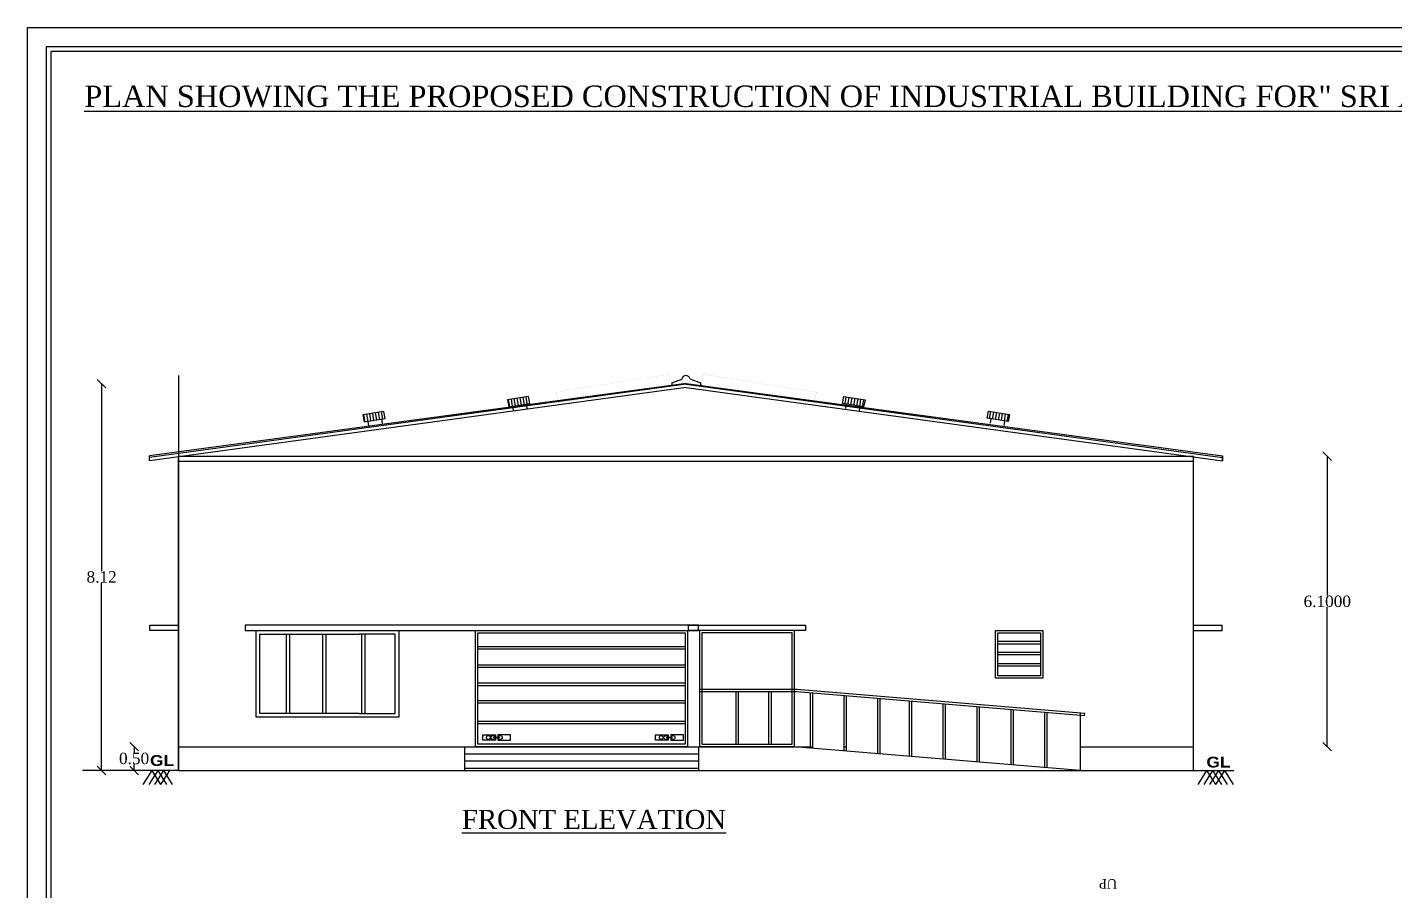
# Model space of a CAD drawing. Header units: metres. Extents: x 10791 to 15749, y -2675 to -2476.
# Drawn here: x 15626.57 to 15655.31, y -2616.82 to -2598.69 of the extents above; entities that cross this region are included whole.
import ezdxf
from ezdxf.enums import TextEntityAlignment as Align

# ---------------------------------------------------------------- set-up
doc = ezdxf.new("R2010")
doc.units = ezdxf.units.M
doc.header["$LTSCALE"] = 0.5
doc.header["$MEASUREMENT"] = 0
doc.header["$PDMODE"] = 35
for name, color, linetype in [('BLK_1_FLR_0_REGULAR_ROOM_1', 117, 'Continuous'), ('FLOOR-GROUND', 7, 'Continuous'), ('FLOOR-TERRACE', 7, 'Continuous')]:
    doc.layers.add(name, color=color, linetype=linetype)
doc.styles.add('Isa-', font='times.ttf')
doc.styles.get("Standard").update_dxf_attribs({"font": ''})
doc.styles.add('STYLE2', font='times.ttf')
doc.styles.get('Standard').set_extended_font_data('Arial Black')
doc.dimstyles.get("Standard").update_dxf_attribs({"dimtxt": 0.23, "dimasz": 0.18, "dimexe": 0.18, "dimexo": 0.0625, "dimgap": 0.09, "dimtad": 0, "dimtih": 1, "dimtoh": 1, "dimzin": 0, "dimdsep": 46, "dimtxsty": 'Standard', "dimblk": 'OBLIQUE', "dimcen": 0.09, "dimse1": 1, "dimse2": 1, "dimclrd": 1, "dimclrt": 3, "dimadec": 0, "dimazin": 0, "dimtfac": 1, "dimtofl": 0, "dimtmove": 0, "dimatfit": 3, "dimfxl": 0, "dimtolj": 1, "dimtzin": 0, "dimarcsym": 0})

# ---------------------------------------------------------------- blocks, each defined once
blk = doc.blocks.new('_Oblique')
at = {"color": 0, "linetype": 'ByBlock', "lineweight": -2}
blk.add_line((-0.5, -0.5), (0.5, 0.5), dxfattribs=at)
blk = doc.blocks.new('*D166')
at = {"color": 1, "lineweight": -2, "ltscale": 2}
for p, q in [((15628.132, -2606.176), (15628.132, -2610.116)), ((15628.132, -2614.3), (15628.132, -2610.36))]:
    blk.add_line(p, q, dxfattribs=at)
at = {"layer": 'Defpoints', "color": 0, "lineweight": 25, "ltscale": 2}
for p in [(15640.42, -2606.176), (15628.132, -2614.3), (15640.42, -2614.3)]:
    blk.add_point(p, dxfattribs=at)
at = {"color": 1, "lineweight": -2, "ltscale": 2, "xscale": 0.18, "yscale": 0.18, "zscale": 0.18}
for p, rotation in [((15628.132, -2606.176), 90), ((15628.132, -2614.3), 270)]:
    blk.add_blockref('_Oblique', p, dxfattribs=dict(at, rotation=rotation))
at = {"color": 3, "lineweight": 25, "ltscale": 2, "insert": (15628.132, -2610.238), "char_height": 0.24, "attachment_point": 5, "style": 'STYLE2'}
blk.add_mtext('\\A1;8.12', dxfattribs=at)
blk = doc.blocks.new('*D167')
at = {"color": 1, "lineweight": -2, "ltscale": 2}
for p, q in [((15628.815, -2613.8), (15628.815, -2613.928)), ((15628.815, -2614.3), (15628.815, -2614.173))]:
    blk.add_line(p, q, dxfattribs=at)
at = {"layer": 'Defpoints', "color": 0, "lineweight": 25, "ltscale": 2}
for p in [(15628.815, -2613.8), (15630.744, -2613.8), (15630.744, -2614.3)]:
    blk.add_point(p, dxfattribs=at)
at = {"color": 1, "lineweight": -2, "ltscale": 2, "xscale": 0.18, "yscale": 0.18, "zscale": 0.18}
for p, rotation in [((15628.815, -2613.8), 90), ((15628.815, -2614.3), 270)]:
    blk.add_blockref('_Oblique', p, dxfattribs=dict(at, rotation=rotation))
at = {"color": 3, "lineweight": 25, "ltscale": 2, "insert": (15628.815, -2614.05), "char_height": 0.24, "attachment_point": 5, "style": 'STYLE2'}
blk.add_mtext('\\A1;0.50', dxfattribs=at)
blk = doc.blocks.new('*D194')
at = {"layer": 'BLK_1_FLR_0_REGULAR_ROOM_1', "color": 4, "lineweight": -2, "ltscale": 2}
for p, q in [((15653.896, -2607.7), (15653.896, -2610.628)), ((15653.896, -2613.8), (15653.896, -2610.873))]:
    blk.add_line(p, q, dxfattribs=at)
at = {"layer": 'Defpoints', "color": 0, "lineweight": 25, "ltscale": 2}
for p in [(15653.896, -2607.7), (15653.896, -2607.7), (15653.896, -2613.8)]:
    blk.add_point(p, dxfattribs=at)
at = {"layer": 'BLK_1_FLR_0_REGULAR_ROOM_1', "color": 4, "lineweight": -2, "ltscale": 2, "xscale": 0.18, "yscale": 0.18, "zscale": 0.18}
for p, rotation in [((15653.896, -2607.7), 90), ((15653.896, -2613.8), 270)]:
    blk.add_blockref('_Oblique', p, dxfattribs=dict(at, rotation=rotation))
at = {"layer": 'BLK_1_FLR_0_REGULAR_ROOM_1', "color": 4, "lineweight": 25, "ltscale": 2, "insert": (15653.896, -2610.75), "char_height": 0.24, "attachment_point": 5, "style": 'STYLE2'}
blk.add_mtext('\\A1;6.1000', dxfattribs=at)

msp = doc.modelspace()

# ---------------------------------------------------------------- hatches: boundary and pattern name
at = {"lineweight": 25, "ltscale": 2}
h = msp.add_hatch(dxfattribs=at)
h.set_pattern_fill('ANSI31', color=256, scale=0.5, angle=35, style=0)
h.set_pattern_definition([(100, (30195.51558, -156.6608), (0.06155048456, 0.0108530111), [])])
h.paths.add_polyline_path([(15637.13483, -2606.59407), (15637.10559, -2606.44695), (15636.66074, -2606.51714), (15636.68998, -2606.66426)])
h = msp.add_hatch(dxfattribs=at)
h.set_pattern_fill('ANSI31', color=256, scale=0.5, angle=35, style=0)
h.set_pattern_definition([(80, (1085.32414, -156.6608), (-0.06155048456, 0.0108530111), [])])
h.paths.add_polyline_path([(15644.14975, -2606.66426), (15644.17898, -2606.51714), (15643.73413, -2606.44695), (15643.7049, -2606.59407)])
h = msp.add_hatch(dxfattribs=at)
h.set_pattern_fill('ANSI31', color=256, scale=0.5, angle=35, style=0)
h.set_pattern_definition([(100, (30192.476504, -156.977005), (0.06155048456, 0.0108530111), [])])
h.paths.add_polyline_path([(15634.09575, -2606.91027), (15634.06652, -2606.76315), (15633.62167, -2606.83334), (15633.6509, -2606.98047)])
h = msp.add_hatch(dxfattribs=at)
h.set_pattern_fill('ANSI31', color=256, scale=0.5, angle=35, style=0)
h.set_pattern_definition([(80, (1088.36414, -156.9701), (-0.06155048456, 0.0108530111), [])])
h.paths.add_polyline_path([(15647.18975, -2606.97356), (15647.21898, -2606.82643), (15646.77413, -2606.75624), (15646.7449, -2606.90337)])

# ---------------------------------------------------------------- linework, layer by layer
at = {"color": 7, "lineweight": 25, "ltscale": 2}
for p, q in [((15640.41986, -2606.17555), (15629.13559, -2607.69479)), ((15640.41986, -2606.18613), (15629.13559, -2607.72538)), ((15640.41986, -2606.2575), (15629.13559, -2607.79675)), ((15640.41986, -2606.17555), (15651.69559, -2607.69479)), ((15640.41986, -2606.18613), (15651.69559, -2607.72538)), ((15640.41986, -2606.2575), (15651.69559, -2607.79675)), ((15629.13559, -2607.79675), (15629.13559, -2607.69479)), ((15629.74559, -2614.3005), (15629.74559, -2607.7005)), ((15651.08559, -2614.3005), (15651.08559, -2607.7005)), ((15651.69559, -2607.79675), (15651.69559, -2607.69479)), ((15651.69559, -2607.69479), (15651.69559, -2607.79675)), ((15651.08559, -2611.3605), (15651.68559, -2611.3605)), ((15629.74559, -2613.8005), (15643.07405, -2613.8005)), ((15629.74559, -2613.8005), (15643.07405, -2613.8005)), ((15643.73116, -2613.8005), (15643.78116, -2613.8005)), ((15643.73116, -2613.8005), (15643.78116, -2613.8005)), ((15648.69931, -2613.8005), (15651.08559, -2613.8005)), ((15648.69931, -2613.8005), (15651.08559, -2613.8005)), ((15629.74559, -2614.3005), (15627.72791, -2614.3005)), ((15629.74559, -2614.3005), (15651.08559, -2614.3005)), ((15651.08559, -2614.3005), (15651.92935, -2614.3005))]:
    msp.add_line(p, q, dxfattribs=at)
at = {"color": 1, "lineweight": 25}
for p, q in [((15640.11889, -2606.15639), (15640.32623, -2606.07881)), ((15640.50417, -2606.07571), (15640.71873, -2606.15599))]:
    msp.add_line(p, q, dxfattribs=at)
at = {"color": 1, "lineweight": 25, "ltscale": 2}
for p, q in [((15640.11889, -2606.1564), (15640.11906, -2606.21901)), ((15640.71873, -2606.156), (15640.71873, -2606.22209))]:
    msp.add_line(p, q, dxfattribs=at)
at = {"lineweight": 25, "ltscale": 2}
for p, q in [((15636.76819, -2606.65192), (15636.78268, -2606.74259)), ((15637.05661, -2606.60641), (15637.07074, -2606.69714)), ((15643.78311, -2606.60641), (15643.76898, -2606.69714)), ((15644.07153, -2606.65192), (15644.05704, -2606.74259)), ((15633.72911, -2606.96813), (15633.74361, -2607.05879)), ((15634.01754, -2606.92261), (15634.03167, -2607.01334)), ((15646.82311, -2606.91571), (15646.80898, -2607.00643)), ((15647.11153, -2606.96122), (15647.09704, -2607.05189)), ((15646.96917, -2611.58781), (15647.86917, -2611.58781)), ((15646.96917, -2611.63781), (15647.86917, -2611.63781)), ((15646.96917, -2611.81616), (15647.86917, -2611.81616)), ((15646.96917, -2611.86616), (15647.86917, -2611.86616)), ((15646.96917, -2612.05031), (15647.86917, -2612.05031)), ((15646.96917, -2612.10031), (15647.86917, -2612.10031))]:
    msp.add_line(p, q, dxfattribs=at)
at = {"lineweight": 25}
for p, q in [((15629.74559, -2607.7005), (15651.08559, -2607.7005)), ((15629.74559, -2607.8005), (15651.08559, -2607.8005))]:
    msp.add_line(p, q, dxfattribs=at)
at = {"color": 3}
msp.add_line((15629.14559, -2611.3605), (15629.14559, -2611.2505), dxfattribs=at)
at = {"color": 7, "lineweight": 25, "ltscale": 0.25}
for p, q in [((15629.14559, -2611.3605), (15629.14559, -2611.2505)), ((15629.14559, -2611.2505), (15629.74559, -2611.2505)), ((15629.74559, -2611.3605), (15629.14559, -2611.3605)), ((15651.08559, -2611.2505), (15651.68559, -2611.2505)), ((15651.68559, -2611.3605), (15651.68559, -2611.2505))]:
    msp.add_line(p, q, dxfattribs=at)
at = {"color": 103, "lineweight": 25, "ltscale": 0.25}
for p, q in [((15631.46114, -2611.4405), (15633.54935, -2611.4405)), ((15631.46114, -2613.1005), (15631.46114, -2611.4405)), ((15632.01031, -2611.4405), (15632.01031, -2613.1005)), ((15632.08031, -2611.4405), (15632.08031, -2613.1005)), ((15632.77509, -2611.4405), (15632.77509, -2613.1005)), ((15632.84509, -2611.4405), (15632.84509, -2613.1005)), ((15634.30114, -2611.4405), (15633.54935, -2611.4405)), ((15633.59654, -2611.4405), (15633.59654, -2613.1005)), ((15633.66654, -2611.4405), (15633.66654, -2613.1005)), ((15634.30114, -2613.1005), (15634.30114, -2611.4405)), ((15633.54935, -2613.1005), (15631.46114, -2613.1005)), ((15633.54935, -2613.1005), (15634.30114, -2613.1005))]:
    msp.add_line(p, q, dxfattribs=at)
at = {"color": 4, "lineweight": 25, "ltscale": 2}
for p, q in [((15636.0404, -2611.69859), (15640.4004, -2611.69859)), ((15636.0404, -2611.74859), (15640.4004, -2611.74859)), ((15636.0404, -2612.07856), (15640.4004, -2612.07856)), ((15636.0404, -2612.12856), (15640.4004, -2612.12856)), ((15636.0404, -2612.4628), (15640.4004, -2612.4628)), ((15636.0404, -2612.5128), (15640.4004, -2612.5128)), ((15642.74922, -2612.6005), (15640.69931, -2612.6005)), ((15648.79896, -2613.10464), (15642.74922, -2612.6005)), ((15636.0404, -2612.8329), (15640.4004, -2612.8329)), ((15636.0404, -2612.8829), (15640.4004, -2612.8829)), ((15642.74714, -2612.6505), (15640.69931, -2612.6505)), ((15641.46497, -2612.6505), (15641.46497, -2613.7505)), ((15641.51497, -2612.6505), (15641.51497, -2613.7505)), ((15642.15391, -2612.6505), (15642.15391, -2613.7505)), ((15642.20391, -2612.6505), (15642.20391, -2613.7505)), ((15648.79481, -2613.15447), (15642.74714, -2612.6505)), ((15643.02405, -2612.67357), (15643.02405, -2613.82756)), ((15643.07405, -2612.67774), (15643.07405, -2613.83172)), ((15643.73116, -2612.7325), (15643.73116, -2613.88648)), ((15643.78116, -2612.73666), (15643.78116, -2613.89065)), ((15644.44319, -2612.79183), (15644.44319, -2613.94582)), ((15644.49319, -2612.796), (15644.49319, -2613.94999)), ((15645.10521, -2612.847), (15645.10521, -2614.00099)), ((15645.15521, -2612.85117), (15645.15521, -2614.00515)), ((15645.81723, -2612.90634), (15645.81723, -2614.06032)), ((15645.86723, -2612.9105), (15645.86723, -2614.06449)), ((15646.52925, -2612.96567), (15646.52925, -2614.11966)), ((15646.57925, -2612.96984), (15646.57925, -2614.12382)), ((15647.24127, -2613.02501), (15647.24127, -2614.17899)), ((15647.29127, -2613.02917), (15647.29127, -2614.18316)), ((15647.95329, -2613.08434), (15647.95329, -2614.23833)), ((15648.00329, -2613.08851), (15648.00329, -2614.24249)), ((15648.69931, -2613.09634), (15648.69931, -2614.3005)), ((15648.79481, -2613.15447), (15648.79896, -2613.10464)), ((15636.0404, -2613.26246), (15640.4004, -2613.26246)), ((15636.0404, -2613.31246), (15640.4004, -2613.31246)), ((15635.7604, -2613.8005), (15635.7604, -2614.3005)), ((15635.7604, -2613.9505), (15640.6804, -2613.9505)), ((15640.6804, -2613.8005), (15640.6804, -2614.3005)), ((15642.69931, -2613.8005), (15640.69931, -2613.8005)), ((15648.69931, -2614.3005), (15642.69931, -2613.8005)), ((15635.7604, -2614.1005), (15640.6804, -2614.1005)), ((15635.7604, -2614.2505), (15640.6804, -2614.2505))]:
    msp.add_line(p, q, dxfattribs=at)
at = {"color": 3, "lineweight": 25}
for p, q in [((15629.18665, -2614.3005), (15629.00144, -2614.59695)), ((15629.31258, -2614.3005), (15629.12737, -2614.59695)), ((15629.18665, -2614.3005), (15629.37186, -2614.59695)), ((15629.43244, -2614.3005), (15629.24724, -2614.59695)), ((15629.31258, -2614.3005), (15629.49779, -2614.59695)), ((15629.55837, -2614.3005), (15629.37316, -2614.59695)), ((15629.43244, -2614.3005), (15629.61765, -2614.59695)), ((15651.3607, -2614.3005), (15651.17549, -2614.59695)), ((15651.48663, -2614.3005), (15651.30142, -2614.59695)), ((15651.3607, -2614.3005), (15651.54591, -2614.59695)), ((15651.60649, -2614.3005), (15651.42128, -2614.59695)), ((15651.48663, -2614.3005), (15651.67184, -2614.59695)), ((15651.73242, -2614.3005), (15651.54721, -2614.59695)), ((15651.60649, -2614.3005), (15651.7917, -2614.59695)), ((15651.73242, -2614.3005), (15651.91763, -2614.59695))]:
    msp.add_line(p, q, dxfattribs=at)
at = {"lineweight": 25, "ltscale": 2}
for points in [[(15626.57095, -2598.69269), (15749.45461, -2598.69269), (15749.45461, -2675.04426), (15626.57095, -2675.04426)], [(15626.97095, -2599.09269), (15749.05461, -2599.09269), (15749.05461, -2674.64426), (15626.97095, -2674.64426)], [(15627.07095, -2599.19269), (15748.95461, -2599.19269), (15748.95461, -2674.54426), (15627.07095, -2674.54426)], [(15647.91917, -2611.3605), (15647.91917, -2612.3605), (15646.91917, -2612.3605), (15646.91917, -2611.3605)], [(15647.86917, -2611.4105), (15647.86917, -2612.3105), (15646.96917, -2612.3105), (15646.96917, -2611.4105)]]:
    msp.add_lwpolyline(points, close=True, dxfattribs=at)
at = {"lineweight": 25, "ltscale": 0.25}
for points in [[(15637.10559, -2606.44695), (15636.66074, -2606.51714), (15636.68998, -2606.66426), (15637.13483, -2606.59407)], [(15643.73413, -2606.44695), (15644.17898, -2606.51714), (15644.14975, -2606.66426), (15643.7049, -2606.59407)], [(15634.06652, -2606.76315), (15633.62167, -2606.83334), (15633.6509, -2606.98047), (15634.09575, -2606.91027)], [(15646.77413, -2606.75624), (15647.21898, -2606.82643), (15647.18975, -2606.97356), (15646.7449, -2606.90337)]]:
    msp.add_lwpolyline(points, close=True, dxfattribs=at)
at = {"color": 4, "lineweight": 25, "ltscale": 2}
for points in [[(15631.15114, -2611.3605), (15640.6804, -2611.3605), (15640.6804, -2611.2505), (15631.15114, -2611.2505)], [(15635.9904, -2611.3605), (15640.4504, -2611.3605), (15640.4504, -2613.8005), (15635.9904, -2613.8005)], [(15636.0404, -2611.4105), (15640.4004, -2611.4105), (15640.4004, -2613.7505), (15636.0404, -2613.7505)], [(15640.69931, -2611.3605), (15640.46931, -2611.3605), (15640.46931, -2611.2505), (15642.69931, -2611.2505), (15642.92931, -2611.2505), (15642.92931, -2611.3605)], [(15642.69931, -2611.3605), (15640.69931, -2611.3605), (15640.69931, -2613.8005), (15642.69931, -2613.8005)], [(15642.64931, -2611.4105), (15640.74931, -2611.4105), (15640.74931, -2613.7505), (15642.64931, -2613.7505)]]:
    msp.add_lwpolyline(points, close=True, dxfattribs=at)
at = {"color": 103, "lineweight": 25, "ltscale": 0.25}
msp.add_lwpolyline([(15631.38114, -2613.1805), (15631.38114, -2611.3605), (15634.38114, -2611.3605), (15634.38114, -2613.1805)], close=True, dxfattribs=at)
at = {"color": 6, "lineweight": 25, "ltscale": 0.25}
for points in [[(15636.14422, -2613.55382), (15636.40835, -2613.55382), (15636.40835, -2613.66423), (15636.14422, -2613.66423)], [(15636.37972, -2613.60341), (15636.48849, -2613.60341), (15636.48849, -2613.61585), (15636.37972, -2613.61585)], [(15636.72816, -2613.55382), (15636.46403, -2613.55382), (15636.46403, -2613.66423), (15636.72816, -2613.66423)], [(15639.77688, -2613.55216), (15640.04101, -2613.55216), (15640.04101, -2613.66258), (15639.77688, -2613.66258)], [(15640.01238, -2613.60176), (15640.12115, -2613.60176), (15640.12115, -2613.61419), (15640.01238, -2613.61419)], [(15640.36083, -2613.55216), (15640.0967, -2613.55216), (15640.0967, -2613.66258), (15640.36083, -2613.66258)]]:
    msp.add_lwpolyline(points, close=True, dxfattribs=at)
for centre in [(15636.26225, -2613.60914), (15636.35786, -2613.60914), (15636.51452, -2613.60914), (15639.89492, -2613.60749), (15639.99052, -2613.60749), (15640.14719, -2613.60749)]:
    msp.add_circle(centre, 0.0398, dxfattribs=at)
at = {"color": 1, "lineweight": 25, "ltscale": 2}
msp.add_arc((15640.41559, -2606.09973), 0.09178, 15.174138, 166.824244, dxfattribs=at)
at = {"layer": 'FLOOR-GROUND', "color": 233, "lineweight": 25, "ltscale": 2}
msp.add_line((15629.74559, -2606.00796), (15629.74559, -2614.3005), dxfattribs=at)
at = {"layer": 'FLOOR-GROUND', "color": 151, "lineweight": 25, "ltscale": 2}
msp.add_line((15629.74559, -2614.3005), (15629.74559, -2607.7005), dxfattribs=at)
at = {"layer": 'FLOOR-GROUND', "color": 210, "lineweight": 25, "ltscale": 2}
msp.add_line((15629.74559, -2613.8005), (15629.74559, -2607.8005), dxfattribs=at)
at = {"layer": 'FLOOR-GROUND', "color": 81, "lineweight": 25, "ltscale": 2}
msp.add_line((15629.74559, -2613.8005), (15629.74559, -2611.3605), dxfattribs=at)
at = {"layer": 'FLOOR-TERRACE', "color": 95, "lineweight": 25, "ltscale": 2, "const_width": 0.001}
for points in [[(15640.10203, -2606.2057), (15640.05665, -2605.97878), (15637.68482, -2606.35528), (15637.72951, -2606.58006)], [(15640.73821, -2606.20578), (15640.78359, -2605.97886), (15643.1549, -2606.35528), (15643.11021, -2606.58006)]]:
    msp.add_lwpolyline(points, close=True, dxfattribs=at)

# ---------------------------------------------------------------- texts
at = {"color": 3, "style": 'Isa-'}
msp.add_text('%%UPLAN SHOWING THE PROPOSED CONSTRUCTION OF INDUSTRIAL BUILDING FOR" SRI ANNAMALAIYAR AGRO SERVICE" ', height=0.45, dxfattribs=at).set_placement((15627.76828, -2600.36458))
at = {"color": 1}
for p in [(15629.4029, -2614.20527), (15651.60887, -2614.23898)]:
    msp.add_text('GL', height=0.228405, dxfattribs=at).set_placement(p, align=Align.CENTER)
at = {"color": 11, "style": 'Isa-'}
msp.add_text('%%UFRONT ELEVATION', height=0.4, dxfattribs=at).set_placement((15638.48294, -2615.52798), align=Align.CENTER)
at = {"color": 2, "lineweight": 25, "style": 'STYLE2'}
msp.add_text('UP', height=0.2, rotation=180, dxfattribs=at).set_placement((15649.48051, -2616.58182))

# ---------------------------------------------------------------- dimensions: what is measured, and where the dimension line sits
at = {"color": 4, "lineweight": 25, "ltscale": 2}
for base, p1, p2, picture, middle in [((15628.13235, -2614.3005), (15640.41986, -2606.17555), (15640.41986, -2614.3005), '*D166', (15628.13235, -2610.23802)), ((15628.81463, -2613.8005), (15630.74384, -2614.3005), (15630.74384, -2613.8005), '*D167', (15628.81463, -2614.0505))]:
    dim = msp.add_linear_dim(base=base, p1=p1, p2=p2, angle=90, dimstyle='Standard', override={"dimtxt": 0.24, "dimgap": 0, "dimtxsty": 'STYLE2'}, dxfattribs=at)
    dim.commit()
    dim.dimension.update_dxf_attribs({"geometry": picture, "text_midpoint": middle})
at = {"layer": 'BLK_1_FLR_0_REGULAR_ROOM_1', "color": 4, "lineweight": 25, "ltscale": 2}
dim = msp.add_linear_dim(base=(15653.89581, -2607.7005), p1=(15653.89581, -2613.8005), p2=(15653.89581, -2607.7005), angle=90, dimstyle='Standard', override={"dimtxt": 0.24, "dimgap": 0, "dimdec": 4, "dimtxsty": 'STYLE2', "dimclrd": 4, "dimclrt": 4}, dxfattribs=at)
dim.commit()
dim.dimension.update_dxf_attribs({"geometry": '*D194', "text_midpoint": (15653.89581, -2610.7505)})

doc.saveas('drawing.dxf')
